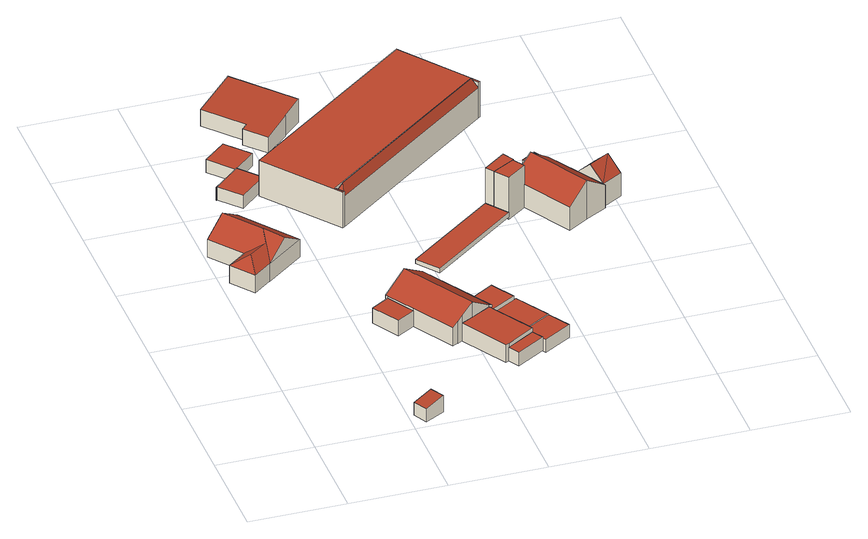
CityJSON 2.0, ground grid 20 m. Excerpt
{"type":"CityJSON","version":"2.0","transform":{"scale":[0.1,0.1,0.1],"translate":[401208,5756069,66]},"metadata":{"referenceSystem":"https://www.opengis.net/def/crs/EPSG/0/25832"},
"CityObjects":{
"building1":{"type":"Building","attributes":{"Gemeindeschluessel":"05515000","Geometrietyp2DReferenz":"3000","function":"31001_1310","roofType":"2100","measuredHeight":3.67},"geometry":[{"type":"Solid","lod":"2","boundaries":[[[[0,1,2,3]],[[4,5,1,0]],[[6,7,5,4]],[[3,2,7,6]],[[4,0,3,6]],[[1,5,7,2]]]],"semantics":{"surfaces":[{"type":"WallSurface"},{"type":"RoofSurface"},{"type":"GroundSurface"}],"values":[[0,0,0,0,1,2]]}}]},
"building2":{"type":"Building","attributes":{"Gemeindeschluessel":"05515000","Geometrietyp2DReferenz":"3000","function":"31001_1000","roofType":"5000","measuredHeight":7.27},"address":[{"country":"Germany","locality":"Münster","thoroughfareNumber":"356","thoroughfareName":"Dingbängerweg"}],"geometry":[{"type":"Solid","lod":"2","boundaries":[[[[8,9,10,11]],[[12,13,9,8]],[[14,15,13,12]],[[16,17,15,14]],[[18,19,17,16]],[[20,21,19,18]],[[22,23,21,20]],[[24,25,23,22]],[[11,10,25,24]],[[26,27,28,22,20,29]],[[29,20,18,30]],[[18,16,30]],[[26,29,30,16,14,31]],[[12,32,31,14]],[[8,11,27,26,31,32]],[[28,27,11,24]],[[28,24,22]],[[32,12,8]],[[9,13,15,17,19,21,23,25,10]]]],"semantics":{"surfaces":[{"type":"WallSurface"},{"type":"RoofSurface"},{"type":"GroundSurface"}],"values":[[0,0,0,0,0,0,0,0,0,1,1,1,1,1,1,0,0,0,2]]}}]},
"building3":{"type":"Building","attributes":{"Gemeindeschluessel":"05515000","Geometrietyp2DReferenz":"3000","function":"31001_2460","roofType":"1000","measuredHeight":2.84},"geometry":[{"type":"Solid","lod":"2","boundaries":[[[[33,34,35,36]],[[37,38,34,33]],[[39,40,38,37]],[[41,42,40,39]],[[36,35,42,41]],[[39,37,33,36,41]],[[34,38,40,42,35]]]],"semantics":{"surfaces":[{"type":"WallSurface"},{"type":"RoofSurface"},{"type":"GroundSurface"}],"values":[[0,0,0,0,0,1,2]]}}]},
"building4":{"type":"Building","attributes":{"Gemeindeschluessel":"05515000","Geometrietyp2DReferenz":"3000","function":"31001_2460","roofType":"1000","measuredHeight":2.93},"geometry":[{"type":"Solid","lod":"2","boundaries":[[[[43,44,45,46]],[[47,48,44,43]],[[49,50,48,47]],[[51,52,50,49]],[[53,54,52,51]],[[55,56,54,53]],[[57,58,56,55]],[[46,45,58,57]],[[55,53,51,49,47,43,46,57]],[[44,48,50,52,54,56,58,45]]]],"semantics":{"surfaces":[{"type":"WallSurface"},{"type":"RoofSurface"},{"type":"GroundSurface"}],"values":[[0,0,0,0,0,0,0,0,1,2]]}}]},
"building5":{"type":"Building","attributes":{"Gemeindeschluessel":"05515000","Geometrietyp2DReferenz":"3000","function":"31001_1000"},"address":[{"country":"Germany","locality":"Münster","thoroughfareNumber":"350","thoroughfareName":"Dingbängerweg"}],"children":["building5-1","building5-2","building5-3","building5-4","building5-5"]},
"building5-1":{"type":"BuildingPart","attributes":{"roofType":"1000","measuredHeight":3.07},"parents":["building5"],"geometry":[{"type":"Solid","lod":"2","boundaries":[[[[59,60,61,62]],[[63,64,60,59]],[[62,61,65,66]],[[63,59,62,66]],[[60,64,65,61]],[[64,63,66,65]]]],"semantics":{"surfaces":[{"type":"WallSurface"},{"type":"RoofSurface"},{"type":"GroundSurface"},{"type":"ClosureSurface"}],"values":[[0,0,0,1,2,3]]}}]},
"building5-2":{"type":"BuildingPart","attributes":{"roofType":"1000","measuredHeight":3.5},"parents":["building5"],"geometry":[{"type":"Solid","lod":"2","boundaries":[[[[67,68,69,70]],[[71,72,68,67]],[[73,74,72,71]],[[71,67,70,73]],[[68,72,74,69]],[[74,73,70,69]]]],"semantics":{"surfaces":[{"type":"WallSurface"},{"type":"RoofSurface"},{"type":"GroundSurface"},{"type":"ClosureSurface"}],"values":[[0,0,0,1,2,3]]}}]},
"building5-3":{"type":"BuildingPart","attributes":{"roofType":"1000","measuredHeight":3.67},"parents":["building5"],"geometry":[{"type":"Solid","lod":"2","boundaries":[[[[75,76,77,78]],[[79,80,76,75]],[[78,77,81,82]],[[83,84,79,75,78,82]],[[76,80,85,86,81,77]],[[80,79,84,85]],[[85,84,83,86]],[[86,83,82,81]]]],"semantics":{"surfaces":[{"type":"WallSurface"},{"type":"RoofSurface"},{"type":"GroundSurface"},{"type":"ClosureSurface"}],"values":[[0,0,0,1,2,3,3,3]]}}]},
"building5-4":{"type":"BuildingPart","attributes":{"roofType":"3100","measuredHeight":7.41},"parents":["building5"],"geometry":[{"type":"Solid","lod":"2","boundaries":[[[[87,88,89,90,91]],[[92,93,88,87]],[[94,95,93,92]],[[96,69,95,94]],[[70,69,96]],[[97,98,74,73,99]],[[100,101,98,97]],[[102,103,101,100]],[[104,82,81,103,102]],[[97,99,96,94,92,87,91,105,100]],[[106,107,104,102,100,105]],[[85,108,89,88,93,95,69,74,98,101,103,81,86]],[[83,107,106,109,84]],[[85,86,83,84]],[[109,106,105,110]],[[85,84,109,110,108]],[[90,110,105,91]],[[110,90,89,108]],[[70,96,99,73]],[[74,69,70,73]],[[107,83,82,104]],[[86,81,82,83]]]],"semantics":{"surfaces":[{"type":"WallSurface"},{"type":"RoofSurface"},{"type":"GroundSurface"},{"type":"ClosureSurface"}],"values":[[0,0,0,0,0,0,0,0,0,1,1,2,0,3,0,3,0,3,0,3,0,3]]}}]},
"building5-5":{"type":"BuildingPart","attributes":{"roofType":"1000","measuredHeight":3.94},"parents":["building5"],"geometry":[{"type":"Solid","lod":"2","boundaries":[[[[111,112,80,79,113]],[[114,66,65,112,111]],[[115,116,64,63,117]],[[90,89,116,115]],[[117,114,111,113,109,110,90,115]],[[108,85,80,112,65,64,116,89]],[[108,110,109,84,85]],[[89,90,110,108]],[[84,109,113,79]],[[80,85,84,79]],[[66,114,117,63]],[[64,65,66,63]]]],"semantics":{"surfaces":[{"type":"WallSurface"},{"type":"RoofSurface"},{"type":"GroundSurface"},{"type":"ClosureSurface"}],"values":[[0,0,0,0,1,2,3,3,0,3,0,3]]}}]},
"building6":{"type":"Building","attributes":{"Gemeindeschluessel":"05515000","Geometrietyp2DReferenz":"3000","function":"31001_2500","roofType":"2100","measuredHeight":5.39},"geometry":[{"type":"Solid","lod":"2","boundaries":[[[[118,119,120,121]],[[122,123,119,118]],[[124,125,123,122]],[[126,127,125,124]],[[128,129,127,126]],[[130,131,129,128]],[[132,133,131,130]],[[121,120,133,132]],[[130,128,126,124,122,118,121,132]],[[119,123,125,127,129,131,133,120]]]],"semantics":{"surfaces":[{"type":"WallSurface"},{"type":"RoofSurface"},{"type":"GroundSurface"}],"values":[[0,0,0,0,0,0,0,0,1,2]]}}]},
"building7":{"type":"Building","attributes":{"Gemeindeschluessel":"05515000","Geometrietyp2DReferenz":"3000","function":"31001_2460","roofType":"1000","measuredHeight":3},"geometry":[{"type":"Solid","lod":"2","boundaries":[[[[134,135,136,137]],[[138,139,135,134]],[[140,141,139,138]],[[142,143,141,140]],[[137,136,143,142]],[[140,138,134,137,142]],[[135,139,141,143,136]]]],"semantics":{"surfaces":[{"type":"WallSurface"},{"type":"RoofSurface"},{"type":"GroundSurface"}],"values":[[0,0,0,0,0,1,2]]}}]},
"building8":{"type":"Building","attributes":{"Gemeindeschluessel":"05515000","Geometrietyp2DReferenz":"3000","function":"31001_2700","roofType":"1000","measuredHeight":2.96},"geometry":[{"type":"Solid","lod":"2","boundaries":[[[[144,143,136,145]],[[146,147,143,144]],[[148,149,147,146]],[[150,151,149,148]],[[145,136,151,150]],[[148,146,144,145,150]],[[143,147,149,151,136]]]],"semantics":{"surfaces":[{"type":"WallSurface"},{"type":"RoofSurface"},{"type":"GroundSurface"}],"values":[[0,0,0,0,0,1,2]]}}]},
"building9":{"type":"Building","attributes":{"Gemeindeschluessel":"05515000","Geometrietyp2DReferenz":"3000","function":"51009_1610","roofType":"1000","measuredHeight":1.04},"geometry":[{"type":"Solid","lod":"2","boundaries":[[[[152,153,154,155]],[[156,157,153,152]],[[158,159,157,156]],[[155,154,159,158]],[[156,152,155,158]],[[153,157,159,154]]]],"semantics":{"surfaces":[{"type":"WallSurface"},{"type":"RoofSurface"},{"type":"GroundSurface"}],"values":[[0,0,0,0,1,2]]}}]},
"building10":{"type":"Building","attributes":{"Gemeindeschluessel":"05515000","Geometrietyp2DReferenz":"3000","function":"31001_2000","roofType":"1000","measuredHeight":8.07},"geometry":[{"type":"Solid","lod":"2","boundaries":[[[[160,161,162,163]],[[164,165,161,160]],[[166,167,165,164]],[[168,169,167,166]],[[170,171,169,168]],[[172,173,171,170]],[[174,175,173,172]],[[163,162,175,174]],[[172,170,168,166,164,160,163,174]],[[161,165,167,169,171,173,175,162]]]],"semantics":{"surfaces":[{"type":"WallSurface"},{"type":"RoofSurface"},{"type":"GroundSurface"}],"values":[[0,0,0,0,0,0,0,0,1,2]]}}]},
"building11":{"type":"Building","attributes":{"Gemeindeschluessel":"05515000","Geometrietyp2DReferenz":"3000","function":"51009_1610","roofType":"5000","measuredHeight":9.24},"geometry":[{"type":"Solid","lod":"2","boundaries":[[[[176,169,171,177]],[[178,167,169,176]],[[179,173,167,178]],[[177,171,173,179]],[[180,179,178,181]],[[178,176,181]],[[181,176,177,180]],[[177,179,180]],[[169,167,173,171]]]],"semantics":{"surfaces":[{"type":"WallSurface"},{"type":"RoofSurface"},{"type":"GroundSurface"}],"values":[[0,0,0,0,1,1,1,1,2]]}}]},
"building12":{"type":"Building","attributes":{"Gemeindeschluessel":"05515000","Geometrietyp2DReferenz":"3000","function":"31001_1000"},"address":[{"country":"Germany","locality":"Münster","thoroughfareNumber":"352","thoroughfareName":"Dingbängerweg"}],"children":["building12-1","building12-2","building12-3","building12-4","building12-5"]},
"building12-1":{"type":"BuildingPart","attributes":{"roofType":"1000","measuredHeight":4.64},"parents":["building12"],"geometry":[{"type":"Solid","lod":"2","boundaries":[[[[182,183,184,185]],[[186,187,188,189]],[[190,191,187,186]],[[185,184,191,190]],[[186,189,182,185,190]],[[183,188,187,191,184]],[[183,182,189,188]]]],"semantics":{"surfaces":[{"type":"WallSurface"},{"type":"RoofSurface"},{"type":"GroundSurface"},{"type":"ClosureSurface"}],"values":[[0,0,0,0,1,2,3]]}}]},
"building12-2":{"type":"BuildingPart","attributes":{"roofType":"5000","measuredHeight":8.8},"parents":["building12"],"geometry":[{"type":"Solid","lod":"2","boundaries":[[[[192,193,183,182,194]],[[195,196,197,198]],[[199,200,196,195]],[[201,202,200,199]],[[203,204,202,201]],[[205,206,207,208]],[[209,210,206,205]],[[211,188,210,209]],[[189,188,211]],[[205,208,203,201,199,209]],[[195,198,192,194,211,209,199]],[[193,197,196,200,202,204,207,206,210,188,183]],[[197,193,192,198]],[[204,203,208,207]],[[182,189,211,194]],[[183,188,189,182]]]],"semantics":{"surfaces":[{"type":"WallSurface"},{"type":"RoofSurface"},{"type":"GroundSurface"},{"type":"ClosureSurface"}],"values":[[0,0,0,0,0,0,0,0,0,1,1,2,3,3,0,3]]}}]},
"building12-3":{"type":"BuildingPart","attributes":{"roofType":"3100","measuredHeight":8.29},"parents":["building12"],"geometry":[{"type":"Solid","lod":"2","boundaries":[[[[212,213,193,192]],[[214,215,213,212]],[[198,197,215,214]],[[212,216,214]],[[198,217,192]],[[217,216,212]],[[212,192,217]],[[198,214,216]],[[216,217,198]],[[213,215,197,193]],[[197,198,192,193]]]],"semantics":{"surfaces":[{"type":"WallSurface"},{"type":"RoofSurface"},{"type":"GroundSurface"},{"type":"ClosureSurface"}],"values":[[0,0,0,0,0,1,1,1,1,2,3]]}}]},
"building12-4":{"type":"BuildingPart","attributes":{"roofType":"1000","measuredHeight":9.6},"parents":["building12"],"geometry":[{"type":"Solid","lod":"2","boundaries":[[[[218,219,220,221]],[[221,220,204,203,222]],[[223,218,221,222]],[[219,207,204,220]],[[218,223,208,207,219]],[[208,223,222,203]],[[204,207,208,203]]]],"semantics":{"surfaces":[{"type":"WallSurface"},{"type":"RoofSurface"},{"type":"GroundSurface"},{"type":"ClosureSurface"}],"values":[[0,0,1,2,3,0,3]]}}]},
"building12-5":{"type":"BuildingPart","attributes":{"roofType":"1000","measuredHeight":9.56},"parents":["building12"],"geometry":[{"type":"Solid","lod":"2","boundaries":[[[[224,225,219,218]],[[226,227,225,224]],[[228,205,206,227,226]],[[226,224,218,223,228]],[[225,227,206,207,219]],[[205,228,223,208]],[[206,205,208,207]],[[207,208,223,218,219]]]],"semantics":{"surfaces":[{"type":"WallSurface"},{"type":"RoofSurface"},{"type":"GroundSurface"},{"type":"ClosureSurface"}],"values":[[0,0,0,1,2,0,3,3]]}}]}
},
"vertices":[
[247,52,52],[247,52,15],[206,30,15],[206,30,44],[263,23,52],[263,23,15],[222,1,44],[222,1,15],
[167,603,56],[167,603,16],[80,718,16],[80,718,56],[87,542,56],[87,542,16],[87,543,56],[87,543,16],[49,514,56],[49,514,16],[13,561,56],[13,561,16],[51,590,56],[51,590,16],[0,657,56],[0,657,16],[38,686,56],[38,686,16],[96,613,89],[40,687,89],[38,686,87],[93,585,75],[54,556,75],[97,613,89],[127,572,89],
[78,838,43],[78,838,14],[117,795,14],[117,795,43],[133,887,43],[133,887,14],[172,843,43],[172,843,14],[160,833,43],[160,833,14],
[78,839,41],[78,839,12],[78,838,12],[78,838,41],[77,840,41],[77,840,12],[131,887,41],[131,887,12],[88,935,41],[88,935,12],[135,976,41],[135,976,12],[178,928,41],[178,928,12],[133,887,41],[133,887,12],
[446,125,47],[446,125,16],[505,160,16],[505,160,47],[433,147,47],[433,147,16],[492,182,16],[492,182,47],
[261,292,51],[261,292,16],[298,314,16],[298,314,51],[228,348,51],[228,348,16],[265,370,51],[265,370,16],
[493,300,53],[493,300,16],[464,348,16],[464,348,53],[440,269,53],[440,269,16],[417,320,16],[417,320,53],[442,278,53],[436,276,53],[436,276,16],[442,278,16],
[360,233,65],[360,233,16],[370,239,16],[370,239,56],[370,239,72],[360,234,65],[360,234,16],[349,228,57],[349,228,16],[298,314,56],[262,374,56],[262,374,16],[265,370,56],[308,401,90],[308,401,16],[353,428,56],[353,428,16],[417,320,57],[395,253,90],[436,276,60],[442,278,57],[395,253,16],[436,276,56],[395,253,56],
[482,199,56],[482,199,16],[440,269,56],[492,182,56],[426,143,56],[426,143,16],[433,147,56],
[206,1162,61],[206,1162,7],[129,1094,7],[129,1094,45],[309,1047,61],[309,1047,7],[270,1012,53],[270,1012,7],[271,1011,53],[271,1011,7],[223,967,43],[223,967,7],[185,1009,43],[185,1009,7],[196,1019,45],[196,1019,7],
[440,269,45],[440,269,15],[482,199,15],[482,199,45],[493,300,45],[493,300,15],[498,303,45],[498,303,15],[540,233,45],[540,233,15],
[540,233,44],[482,199,44],[567,188,44],[567,188,15],[509,154,44],[509,154,15],[505,160,44],[505,160,15],
[554,661,20],[554,661,10],[370,522,10],[370,522,20],[587,617,20],[587,617,10],[404,478,20],[404,478,10],
[524,1109,90],[524,1109,9],[160,833,9],[160,833,90],[640,957,90],[640,957,9],[636,954,90],[636,954,9],[624,970,90],[624,970,9],[268,699,90],[268,699,9],[281,683,90],[281,683,9],[277,680,90],[277,680,9],
[624,970,78],[268,699,78],[636,954,78],[281,683,78],[283,697,101],[622,956,101],
[699,722,50],[699,722,4],[700,723,4],[700,723,50],[652,736,50],[652,736,4],[670,705,4],[670,705,50],[681,754,50],[681,754,4],
[737,658,56],[737,658,4],[699,722,56],[772,598,56],[772,598,4],[770,602,4],[770,602,56],[728,573,92],[728,573,4],[685,547,56],[685,547,4],[627,647,56],[627,647,4],[614,673,58],[614,673,4],[612,671,4],[612,671,56],[656,697,92],[656,697,4],[670,705,80],
[780,683,56],[780,683,4],[813,627,56],[813,627,4],[796,655,87],[753,630,87],
[566,645,100],[566,645,4],[587,617,4],[587,617,100],[627,647,100],[612,671,100],
[554,661,100],[554,661,4],[601,696,100],[601,696,4],[614,673,100]
]}
